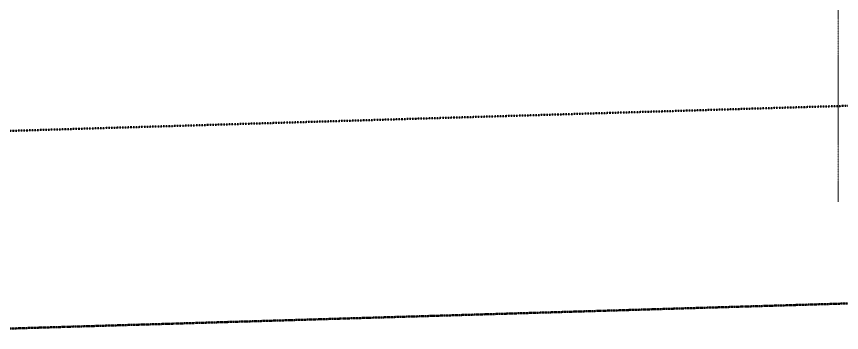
# Model space of a CAD drawing. Header units: inches. Extents: x -4218 to -1830, y 9767 to 12426.
# Drawn here: x -3914 to -3479.5, y 9767.3 to 9933.7 of the extents above; entities that cross this region are included whole.
import ezdxf

# ---------------------------------------------------------------- set-up
doc = ezdxf.new("R2010")
doc.units = ezdxf.units.IN
doc.header["$MEASUREMENT"] = 0
for name, pattern in [('Dash 1_16_', [0.125, 0.0625, -0.0625]), ('Double Dash 3_8_', [1, 0.375, -0.125, 0.125, -0.125, 0.125, -0.125]), ('Grid Line 1_2_', [0.875, 0.5, -0.125, 0.125, -0.125])]:
    doc.linetypes.add(name, pattern=pattern)
for name, color, linetype, lineweight in [('C-PROP-LINE', 91, 'Double Dash 3_8_', 50), ('C-PROP-LINE-1', 91, 'Dash 1_16_', 50), ('S-GRID-1', 1, 'Grid Line 1_2_', 9)]:
    doc.layers.add(name, color=color, linetype=linetype, lineweight=lineweight)

# ---------------------------------------------------------------- blocks, each defined once
blk = doc.blocks.new('Family - ___-1878357-BACKGROUND - RCP - 3RD FLOOR')
at = {"layer": 'C-PROP-LINE'}
for p, q in [((-3831.82, 9771.98), (-2096.45, 9823.93)), ((-3987.01, 9767.34), (-3860.72, 9771.12)), ((-3860.72, 9771.12), (-3831.82, 9771.98))]:
    blk.add_line(p, q, dxfattribs=at)
blk = doc.blocks.new('Family - ___-2855424-BACKGROUND - RCP - 3RD FLOOR')
at = {"layer": 'C-PROP-LINE-1'}
blk.add_line((-3987.11, 9871.38), (-1939.77, 9932.67), dxfattribs=at)

msp = doc.modelspace()

# ---------------------------------------------------------------- linework, layer by layer
at = {"layer": 'S-GRID-1'}
msp.add_line((-3481.32, 9836.18), (-3481.32, 12376.81), dxfattribs=at)

# ---------------------------------------------------------------- block references
at = {"layer": 'C-PROP-LINE'}
msp.add_blockref('Family - ___-1878357-BACKGROUND - RCP - 3RD FLOOR', (0, 0), dxfattribs=at)
at = {"layer": 'C-PROP-LINE-1'}
msp.add_blockref('Family - ___-2855424-BACKGROUND - RCP - 3RD FLOOR', (0, 0), dxfattribs=at)

doc.saveas('drawing.dxf')
